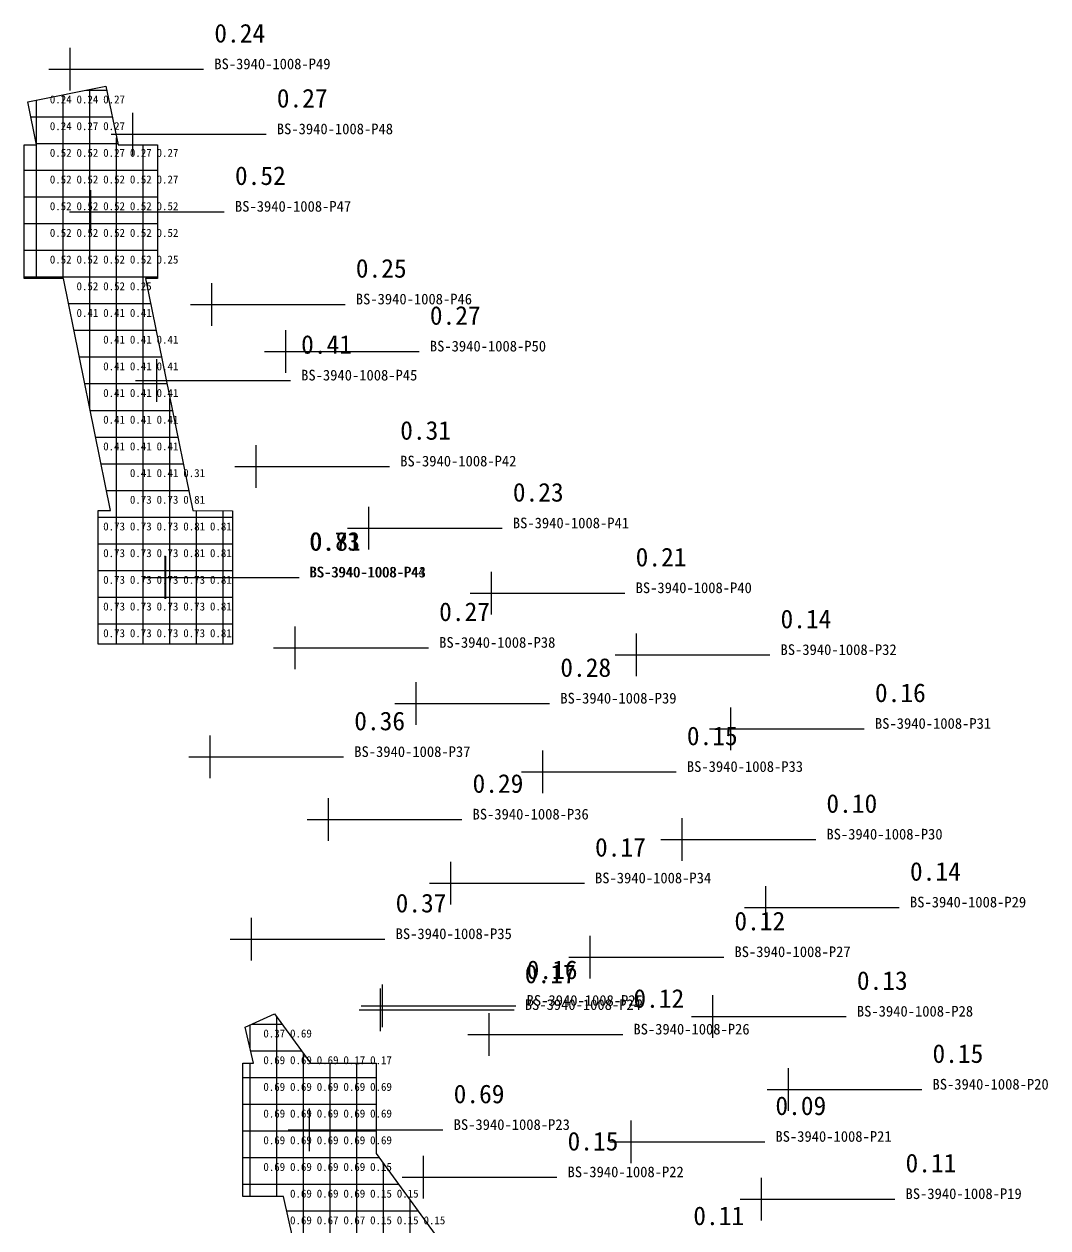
# Model space of a CAD drawing. Header units: metres. Extents: x 470084 to 470162, y 4349691 to 4349808.
# Drawn here: x 470083.53 to 470121.89, y 4349763.36 to 4349808.47 of the extents above; entities that cross this region are included whole.
import ezdxf

# ---------------------------------------------------------------- set-up
doc = ezdxf.new("R2010")
doc.units = ezdxf.units.M
for name, color, linetype in [('0.500-1.000', 4, 'Continuous'), ('点', 7, 'Continuous'), ('爆区方格网', 7, 'Continuous'), ('钻孔', 7, 'Continuous')]:
    doc.layers.add(name, color=color, linetype=linetype)
doc.styles.add('CN_TTF', font='simsunb.ttf')

msp = doc.modelspace()

# ---------------------------------------------------------------- linework, layer by layer
at = {"layer": '0.500-1.000', "color": 4, "lineweight": 30}
msp.add_lwpolyline([(470086.779, 4349790.242), (470085.012, 4349798.944), (470083.535, 4349798.944), (470083.535, 4349803.944), (470083.997, 4349803.944), (470083.67, 4349805.554), (470086.602, 4349806.152), (470087.054, 4349803.944), (470088.535, 4349803.944), (470088.535, 4349798.944), (470088.078, 4349798.944), (470089.859, 4349790.242), (470091.34, 4349790.239), (470091.34, 4349785.239), (470086.317, 4349785.242), (470086.317, 4349790.242), (470086.779, 4349790.242)], close=True, dxfattribs=at)
msp.add_lwpolyline([(470093.609, 4349762.976), (470093.257, 4349764.536), (470091.73, 4349764.536), (470091.73, 4349769.536), (470092.127, 4349769.536), (470091.823, 4349770.885), (470092.921, 4349771.383), (470094.265, 4349769.536), (470096.73, 4349769.536), (470096.73, 4349766.151), (470106.569, 4349752.635)], dxfattribs=at)
at = {"layer": '爆区方格网', "color": 4}
for p, q in [((470085.856, 4349806), (470086.634, 4349806)), ((470086, 4349794.078), (470086, 4349806.029)), ((470084, 4349798.944), (470084, 4349805.622)), ((470085, 4349798.944), (470085, 4349805.826)), ((470083.782, 4349805), (470086.838, 4349805)), ((470087, 4349785.242), (470087, 4349804.21)), ((470083.985, 4349804), (470087.043, 4349804)), ((470088, 4349785.241), (470088, 4349803.944)), ((470083.535, 4349803), (470088.535, 4349803)), ((470083.535, 4349802), (470088.535, 4349802)), ((470083.535, 4349801), (470088.535, 4349801)), ((470083.535, 4349800), (470088.535, 4349800)), ((470083.535, 4349799), (470088.535, 4349799)), ((470085.204, 4349798), (470088.271, 4349798)), ((470085.407, 4349797), (470088.476, 4349797)), ((470085.61, 4349796), (470088.68, 4349796)), ((470085.813, 4349795), (470088.885, 4349795)), ((470089, 4349785.24), (470089, 4349794.438)), ((470086.016, 4349794), (470089.09, 4349794)), ((470086.219, 4349793), (470089.294, 4349793)), ((470086.422, 4349792), (470089.499, 4349792)), ((470086.625, 4349791), (470089.704, 4349791)), ((470090, 4349785.24), (470090, 4349790.242)), ((470091, 4349785.239), (470091, 4349790.24)), ((470086.317, 4349790), (470091.34, 4349790)), ((470086.317, 4349789), (470091.34, 4349789)), ((470086.317, 4349788), (470091.34, 4349788)), ((470086.317, 4349787), (470091.34, 4349787)), ((470086.317, 4349786), (470091.34, 4349786)), ((470093, 4349764.536), (470093, 4349771.274)), ((470092, 4349770.1), (470092, 4349770.966)), ((470092.075, 4349771), (470093.2, 4349771)), ((470092.023, 4349770), (470093.928, 4349770)), ((470092, 4349764.536), (470092, 4349769.536)), ((470094, 4349757.976), (470094, 4349769.901)), ((470095, 4349757.976), (470095, 4349769.536)), ((470096, 4349756.541), (470096, 4349769.536)), ((470091.73, 4349769), (470096.73, 4349769)), ((470091.73, 4349768), (470096.73, 4349768)), ((470091.73, 4349767), (470096.73, 4349767)), ((470091.73, 4349766), (470096.84, 4349766)), ((470097, 4349756.31), (470097, 4349765.78)), ((470091.73, 4349765), (470097.568, 4349765)), ((470098, 4349756.31), (470098, 4349764.406)), ((470093.378, 4349764), (470098.296, 4349764))]:
    msp.add_line(p, q, dxfattribs=at)
at = {"layer": '钻孔', "color": 8}
for p, q in [((470085.262, 4349805.981), (470085.262, 4349807.581)), ((470084.462, 4349806.781), (470086.062, 4349806.781)), ((470085.262, 4349806.781), (470090.262, 4349806.781)), ((470087.604, 4349803.546), (470087.604, 4349805.146)), ((470086.804, 4349804.346), (470088.404, 4349804.346)), ((470087.604, 4349804.346), (470092.604, 4349804.346)), ((470090.564, 4349797.171), (470090.564, 4349798.771)), ((470089.764, 4349797.971), (470091.364, 4349797.971)), ((470090.564, 4349797.971), (470095.564, 4349797.971)), ((470093.338, 4349795.406), (470093.338, 4349797.006)), ((470092.538, 4349796.206), (470094.138, 4349796.206)), ((470093.338, 4349796.206), (470098.338, 4349796.206)), ((470088.515, 4349794.319), (470088.515, 4349795.919)), ((470087.715, 4349795.119), (470089.315, 4349795.119)), ((470088.515, 4349795.119), (470093.515, 4349795.119)), ((470092.227, 4349791.099), (470092.227, 4349792.699)), ((470091.427, 4349791.899), (470093.027, 4349791.899)), ((470092.227, 4349791.899), (470097.227, 4349791.899)), ((470096.447, 4349788.78), (470096.447, 4349790.38)), ((470095.647, 4349789.58), (470097.247, 4349789.58)), ((470096.447, 4349789.58), (470101.447, 4349789.58)), ((470101.048, 4349786.351), (470101.048, 4349787.951)), ((470100.248, 4349787.151), (470101.848, 4349787.151)), ((470101.048, 4349787.151), (470106.048, 4349787.151)), ((470093.686, 4349784.304), (470093.686, 4349785.904)), ((470106.476, 4349784.033), (470106.476, 4349785.633)), ((470092.886, 4349785.104), (470094.486, 4349785.104)), ((470093.686, 4349785.104), (470098.686, 4349785.104)), ((470105.676, 4349784.833), (470107.276, 4349784.833)), ((470106.476, 4349784.833), (470111.476, 4349784.833)), ((470098.226, 4349782.214), (470098.226, 4349783.814)), ((470097.426, 4349783.014), (470099.026, 4349783.014)), ((470098.226, 4349783.014), (470103.226, 4349783.014)), ((470110.014, 4349781.267), (470110.014, 4349782.867)), ((470090.505, 4349780.211), (470090.505, 4349781.811)), ((470109.214, 4349782.067), (470110.814, 4349782.067)), ((470110.014, 4349782.067), (470115.014, 4349782.067)), ((470102.967, 4349779.652), (470102.967, 4349781.252)), ((470089.705, 4349781.011), (470091.305, 4349781.011)), ((470090.505, 4349781.011), (470095.505, 4349781.011)), ((470102.167, 4349780.452), (470103.767, 4349780.452)), ((470102.967, 4349780.452), (470107.967, 4349780.452)), ((470094.937, 4349777.868), (470094.937, 4349779.468)), ((470094.137, 4349778.668), (470095.737, 4349778.668)), ((470094.937, 4349778.668), (470099.937, 4349778.668)), ((470108.195, 4349777.119), (470108.195, 4349778.719)), ((470107.395, 4349777.919), (470108.995, 4349777.919)), ((470108.195, 4349777.919), (470113.195, 4349777.919)), ((470099.526, 4349775.478), (470099.526, 4349777.078)), ((470098.726, 4349776.278), (470100.326, 4349776.278)), ((470099.526, 4349776.278), (470104.526, 4349776.278)), ((470111.326, 4349774.574), (470111.326, 4349776.174)), ((470110.526, 4349775.374), (470112.126, 4349775.374)), ((470111.326, 4349775.374), (470116.326, 4349775.374)), ((470092.056, 4349773.387), (470092.056, 4349774.987)), ((470091.256, 4349774.187), (470092.856, 4349774.187)), ((470092.056, 4349774.187), (470097.056, 4349774.187)), ((470104.749, 4349772.713), (470104.749, 4349774.313)), ((470103.949, 4349773.513), (470105.549, 4349773.513)), ((470104.749, 4349773.513), (470109.749, 4349773.513)), ((470096.895, 4349770.732), (470096.895, 4349772.332)), ((470096.965, 4349770.888), (470096.965, 4349772.488)), ((470109.337, 4349770.484), (470109.337, 4349772.084)), ((470096.095, 4349771.532), (470097.695, 4349771.532)), ((470096.165, 4349771.688), (470097.765, 4349771.688)), ((470096.895, 4349771.532), (470101.895, 4349771.532)), ((470096.965, 4349771.688), (470101.965, 4349771.688)), ((470100.964, 4349769.813), (470100.964, 4349771.413)), ((470108.537, 4349771.284), (470110.137, 4349771.284)), ((470109.337, 4349771.284), (470114.337, 4349771.284)), ((470100.164, 4349770.613), (470101.764, 4349770.613)), ((470100.964, 4349770.613), (470105.964, 4349770.613)), ((470112.17, 4349767.748), (470112.17, 4349769.348)), ((470111.37, 4349768.548), (470112.97, 4349768.548)), ((470112.17, 4349768.548), (470117.17, 4349768.548)), ((470106.285, 4349765.793), (470106.285, 4349767.393)), ((470105.485, 4349766.593), (470107.085, 4349766.593)), ((470106.285, 4349766.593), (470111.285, 4349766.593)), ((470098.497, 4349764.464), (470098.497, 4349766.064)), ((470097.697, 4349765.264), (470099.297, 4349765.264)), ((470098.497, 4349765.264), (470103.497, 4349765.264)), ((470111.16, 4349763.646), (470111.16, 4349765.246)), ((470110.36, 4349764.446), (470111.96, 4349764.446)), ((470111.16, 4349764.446), (470116.16, 4349764.446))]:
    msp.add_line(p, q, dxfattribs=at)
at = {"layer": '钻孔', "color": 4}
for p, q in [((470086.035, 4349800.644), (470086.035, 4349802.244)), ((470085.235, 4349801.444), (470086.835, 4349801.444)), ((470086.035, 4349801.444), (470091.035, 4349801.444)), ((470088.817, 4349786.942), (470088.817, 4349788.542)), ((470088.84, 4349786.939), (470088.84, 4349788.539)), ((470088.017, 4349787.742), (470089.617, 4349787.742)), ((470088.04, 4349787.739), (470089.64, 4349787.739)), ((470088.817, 4349787.742), (470093.817, 4349787.742)), ((470088.84, 4349787.739), (470093.84, 4349787.739)), ((470094.23, 4349766.236), (470094.23, 4349767.836)), ((470093.43, 4349767.036), (470095.03, 4349767.036)), ((470094.23, 4349767.036), (470099.23, 4349767.036))]:
    msp.add_line(p, q, dxfattribs=at)

# ---------------------------------------------------------------- texts
at = {"layer": '点', "color": 4, "style": 'CN_TTF'}
for s, p in [('0.24', (470084.5, 4349805.5)), ('0.24', (470085.5, 4349805.5)), ('0.27', (470086.5, 4349805.5)), ('0.24', (470084.5, 4349804.5)), ('0.27', (470085.5, 4349804.5)), ('0.27', (470086.5, 4349804.5)), ('0.52', (470084.5, 4349803.5)), ('0.52', (470085.5, 4349803.5)), ('0.27', (470086.5, 4349803.5)), ('0.27', (470087.5, 4349803.5)), ('0.27', (470088.5, 4349803.5)), ('0.52', (470084.5, 4349802.5)), ('0.52', (470085.5, 4349802.5)), ('0.52', (470086.5, 4349802.5)), ('0.52', (470087.5, 4349802.5)), ('0.27', (470088.5, 4349802.5)), ('0.52', (470084.5, 4349801.5)), ('0.52', (470085.5, 4349801.5)), ('0.52', (470086.5, 4349801.5)), ('0.52', (470087.5, 4349801.5)), ('0.52', (470088.5, 4349801.5)), ('0.52', (470084.5, 4349800.5)), ('0.52', (470085.5, 4349800.5)), ('0.52', (470086.5, 4349800.5)), ('0.52', (470087.5, 4349800.5)), ('0.52', (470088.5, 4349800.5)), ('0.52', (470084.5, 4349799.5)), ('0.52', (470085.5, 4349799.5)), ('0.52', (470086.5, 4349799.5)), ('0.52', (470087.5, 4349799.5)), ('0.25', (470088.5, 4349799.5)), ('0.52', (470085.5, 4349798.5)), ('0.52', (470086.5, 4349798.5)), ('0.25', (470087.5, 4349798.5)), ('0.41', (470085.5, 4349797.5)), ('0.41', (470086.5, 4349797.5)), ('0.41', (470087.5, 4349797.5)), ('0.41', (470086.5, 4349796.5)), ('0.41', (470087.5, 4349796.5)), ('0.41', (470088.5, 4349796.5)), ('0.41', (470086.5, 4349795.5)), ('0.41', (470087.5, 4349795.5)), ('0.41', (470088.5, 4349795.5)), ('0.41', (470086.5, 4349794.5)), ('0.41', (470087.5, 4349794.5)), ('0.41', (470088.5, 4349794.5)), ('0.41', (470086.5, 4349793.5)), ('0.41', (470087.5, 4349793.5)), ('0.41', (470088.5, 4349793.5)), ('0.41', (470086.5, 4349792.5)), ('0.41', (470087.5, 4349792.5)), ('0.41', (470088.5, 4349792.5)), ('0.41', (470087.5, 4349791.5)), ('0.41', (470088.5, 4349791.5)), ('0.31', (470089.5, 4349791.5)), ('0.73', (470087.5, 4349790.5)), ('0.73', (470088.5, 4349790.5)), ('0.81', (470089.5, 4349790.5)), ('0.73', (470086.5, 4349789.5)), ('0.73', (470087.5, 4349789.5)), ('0.73', (470088.5, 4349789.5)), ('0.81', (470089.5, 4349789.5)), ('0.81', (470090.5, 4349789.5)), ('0.73', (470086.5, 4349788.5)), ('0.73', (470087.5, 4349788.5)), ('0.73', (470088.5, 4349788.5)), ('0.81', (470089.5, 4349788.5)), ('0.81', (470090.5, 4349788.5)), ('0.73', (470086.5, 4349787.5)), ('0.73', (470087.5, 4349787.5)), ('0.73', (470088.5, 4349787.5)), ('0.73', (470089.5, 4349787.5)), ('0.81', (470090.5, 4349787.5)), ('0.73', (470086.5, 4349786.5)), ('0.73', (470087.5, 4349786.5)), ('0.73', (470088.5, 4349786.5)), ('0.73', (470089.5, 4349786.5)), ('0.81', (470090.5, 4349786.5)), ('0.73', (470086.5, 4349785.5)), ('0.73', (470087.5, 4349785.5)), ('0.73', (470088.5, 4349785.5)), ('0.73', (470089.5, 4349785.5)), ('0.81', (470090.5, 4349785.5)), ('0.37', (470092.5, 4349770.5)), ('0.69', (470093.5, 4349770.5)), ('0.69', (470092.5, 4349769.5)), ('0.69', (470093.5, 4349769.5)), ('0.69', (470094.5, 4349769.5)), ('0.17', (470095.5, 4349769.5)), ('0.17', (470096.5, 4349769.5)), ('0.69', (470092.5, 4349768.5)), ('0.69', (470093.5, 4349768.5)), ('0.69', (470094.5, 4349768.5)), ('0.69', (470095.5, 4349768.5)), ('0.69', (470096.5, 4349768.5)), ('0.69', (470092.5, 4349767.5)), ('0.69', (470093.5, 4349767.5)), ('0.69', (470094.5, 4349767.5)), ('0.69', (470095.5, 4349767.5)), ('0.69', (470096.5, 4349767.5)), ('0.69', (470092.5, 4349766.5)), ('0.69', (470093.5, 4349766.5)), ('0.69', (470094.5, 4349766.5)), ('0.69', (470095.5, 4349766.5)), ('0.69', (470096.5, 4349766.5)), ('0.69', (470092.5, 4349765.5)), ('0.69', (470093.5, 4349765.5)), ('0.69', (470094.5, 4349765.5)), ('0.69', (470095.5, 4349765.5)), ('0.15', (470096.5, 4349765.5)), ('0.69', (470093.5, 4349764.5)), ('0.69', (470094.5, 4349764.5)), ('0.69', (470095.5, 4349764.5)), ('0.15', (470096.5, 4349764.5)), ('0.15', (470097.5, 4349764.5)), ('0.69', (470093.5, 4349763.5)), ('0.67', (470094.5, 4349763.5)), ('0.67', (470095.5, 4349763.5)), ('0.15', (470096.5, 4349763.5)), ('0.15', (470097.5, 4349763.5)), ('0.15', (470098.5, 4349763.5))]:
    msp.add_text(s, height=0.3, dxfattribs=at).set_placement(p)
at = {"layer": '钻孔', "color": 8, "style": 'CN_TTF'}
for s, p in [('0.24', (470090.662, 4349807.781)), ('0.27', (470093.004, 4349805.346)), ('0.25', (470095.964, 4349798.971)), ('0.27', (470098.738, 4349797.206)), ('0.41', (470093.915, 4349796.119)), ('0.31', (470097.627, 4349792.899)), ('0.23', (470101.847, 4349790.58)), ('0.21', (470106.448, 4349788.151)), ('0.27', (470099.086, 4349786.104)), ('0.14', (470111.876, 4349785.833)), ('0.28', (470103.626, 4349784.014)), ('0.16', (470115.414, 4349783.067)), ('0.36', (470095.905, 4349782.011)), ('0.15', (470108.367, 4349781.452)), ('0.29', (470100.337, 4349779.668)), ('0.10', (470113.595, 4349778.919)), ('0.17', (470104.926, 4349777.278)), ('0.14', (470116.726, 4349776.374)), ('0.37', (470097.456, 4349775.187)), ('0.12', (470110.149, 4349774.513)), ('0.17', (470102.295, 4349772.532)), ('0.16', (470102.365, 4349772.688)), ('0.13', (470114.737, 4349772.284)), ('0.12', (470106.364, 4349771.613)), ('0.15', (470117.57, 4349769.548)), ('0.09', (470111.685, 4349767.593)), ('0.15', (470103.897, 4349766.264)), ('0.11', (470116.56, 4349765.446)), ('0.11', (470108.608, 4349763.47))]:
    msp.add_text(s, height=0.7, dxfattribs=at).set_placement(p)
at = {"layer": '钻孔', "color": 138, "style": 'CN_TTF'}
for s, p in [('BS-3940-1008-P49', (470090.662, 4349806.781)), ('BS-3940-1008-P48', (470093.004, 4349804.346)), ('BS-3940-1008-P47', (470091.435, 4349801.444)), ('BS-3940-1008-P46', (470095.964, 4349797.971)), ('BS-3940-1008-P50', (470098.738, 4349796.206)), ('BS-3940-1008-P45', (470093.915, 4349795.119)), ('BS-3940-1008-P42', (470097.627, 4349791.899)), ('BS-3940-1008-P41', (470101.847, 4349789.58)), ('BS-3940-1008-P44', (470094.217, 4349787.742)), ('BS-3940-1008-P43', (470094.24, 4349787.739)), ('BS-3940-1008-P40', (470106.448, 4349787.151)), ('BS-3940-1008-P38', (470099.086, 4349785.104)), ('BS-3940-1008-P32', (470111.876, 4349784.833)), ('BS-3940-1008-P39', (470103.626, 4349783.014)), ('BS-3940-1008-P31', (470115.414, 4349782.067)), ('BS-3940-1008-P37', (470095.905, 4349781.011)), ('BS-3940-1008-P33', (470108.367, 4349780.452)), ('BS-3940-1008-P36', (470100.337, 4349778.668)), ('BS-3940-1008-P30', (470113.595, 4349777.919)), ('BS-3940-1008-P34', (470104.926, 4349776.278)), ('BS-3940-1008-P29', (470116.726, 4349775.374)), ('BS-3940-1008-P35', (470097.456, 4349774.187)), ('BS-3940-1008-P27', (470110.149, 4349773.513)), ('BS-3940-1008-P24', (470102.295, 4349771.532)), ('BS-3940-1008-P25', (470102.365, 4349771.688)), ('BS-3940-1008-P28', (470114.737, 4349771.284)), ('BS-3940-1008-P26', (470106.364, 4349770.613)), ('BS-3940-1008-P20', (470117.57, 4349768.548)), ('BS-3940-1008-P23', (470099.63, 4349767.036)), ('BS-3940-1008-P21', (470111.685, 4349766.593)), ('BS-3940-1008-P22', (470103.897, 4349765.264)), ('BS-3940-1008-P19', (470116.56, 4349764.446))]:
    msp.add_text(s, height=0.4, dxfattribs=at).set_placement(p)
at = {"layer": '钻孔', "color": 4, "style": 'CN_TTF'}
for s, p in [('0.52', (470091.435, 4349802.444)), ('0.73', (470094.217, 4349788.742)), ('0.81', (470094.24, 4349788.739)), ('0.69', (470099.63, 4349768.036))]:
    msp.add_text(s, height=0.7, dxfattribs=at).set_placement(p)

doc.saveas('drawing.dxf')
